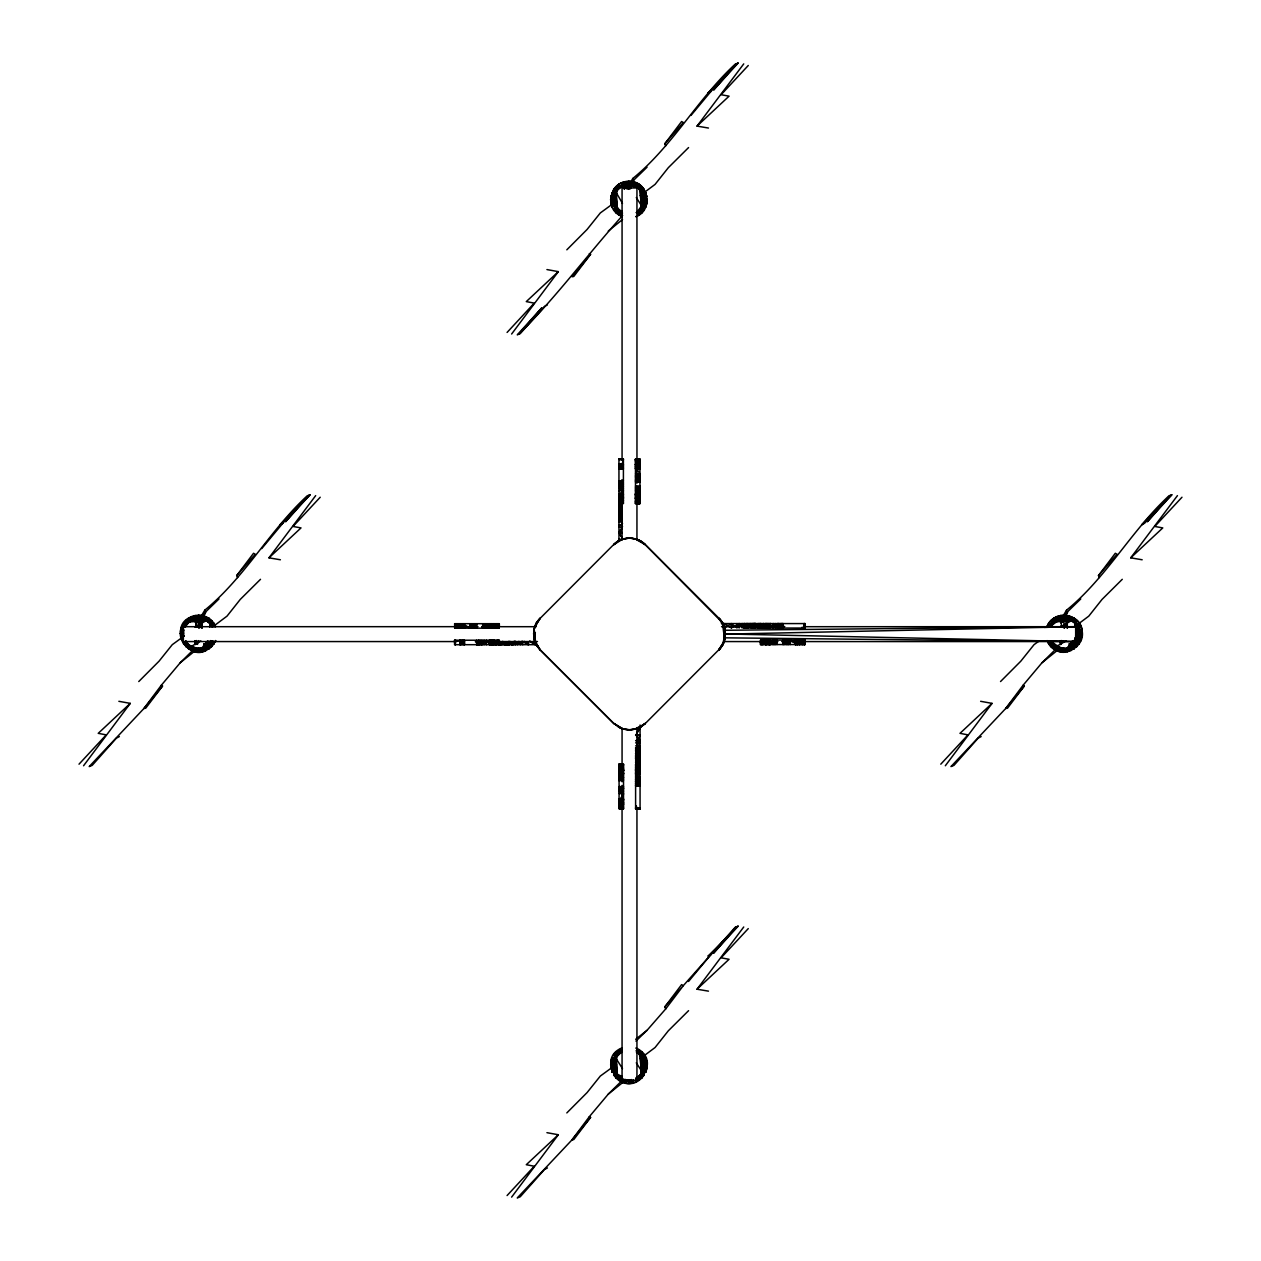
<?xml version="1.0" encoding="UTF-8"?>
<svg xmlns="http://www.w3.org/2000/svg" width="1261" height="1261" viewBox="0 0 1261 1261"><rect width="100%" height="100%" fill="white"/><g stroke="black" fill="none" stroke-linecap="round" stroke-linejoin="round"><path stroke-width="1.5" d="M201.855 628.057L202.312 615.557C157.783 614.406 191.814 678.292 215.663 640.572M804.061 628.041L804.061 623.58L804.754 628.041L804.754 623.58L805.117 626.544L804.282 628.041L804.282 623.58M1067.09 628.057L1067.547 615.557C1059.177 613.839 1050.161 618.599 1046.993 626.559L1050.539 627.127C1056.497 612.988 1079.558 618.363 1078.817 633.558C1079.574 648.264 1057.743 654.002 1051.059 640.998L1048.663 643.74C1058.546 660.401 1086.683 648.8 1081.922 629.996C1079.448 612.673 1052.951 610.151 1047.04 626.528L1051.122 626.102C1086.619 594.262 1086.304 673.011 1051.043 640.982L1048.758 643.772C1069.564 671.278 1100.916 624.274 1067.531 615.589L1063.937 618.694L1063.386 622.036M455.568 626.67L455.032 623.691L455.032 626.67L464.789 627.284M477.462 641.707L477.462 644.686L477.588 641.707L478.392 644.686L479.495 641.707L475.728 641.486M499.34 626.67L499.183 623.691L499.167 628.167L454.669 628.167L454.654 623.691L499.34 623.691L499.34 626.67L498.962 623.691M795.455 644.56L795.045 640.099L795.045 644.56L795.833 640.099L797.409 644.56L798.812 641.581L805.022 640.099L760.509 640.099L760.714 644.56M804.124 641.581L804.644 644.56L804.66 641.581L798.796 641.218M804.754 628.041L804.754 623.58M195.597 622.635L195.108 615.557C203.462 613.902 212.51 618.568 215.663 626.559L211.549 626.087C206.394 616.408 191.057 616.456 185.887 626.102L181.757 626.559C175.153 640.714 191.514 657.139 205.685 650.487L203.951 643.772M515.607 644.686L515.528 641.707M1060.832 622.635L1060.343 615.557L1063.937 618.694L1071.377 620.68L1074.088 618.331L1073.521 622.146L1076.847 620.601L1075.302 623.974L1079.132 623.36L1076.784 626.087L1075.003 643.488L1076.847 646.53L1072.717 645.553L1074.088 648.784L1070.006 647.129L1069.186 643.772M755.134 623.58L755.087 628.041L754.835 623.58L754.504 628.041L753.999 623.58L752.691 628.041L749.838 623.58L747.978 628.041L747.741 623.58L747.174 628.041L746.276 623.58L745.535 628.041L744.715 623.58L744.211 628.041L744.053 623.58L744.888 628.041L747.316 623.58L747.6 628.041L747.962 623.58L748.009 628.041L748.861 623.58L749.286 628.041L750.626 623.58L751.146 628.041L752.092 623.58L752.912 628.041L753.589 623.58L754.157 628.041L754.377 623.58L754.756 628.041L754.898 623.58L755.087 628.041L755.15 623.58L755.15 628.041L755.055 623.58M721.418 623.58L805.117 623.58L805.149 628.041L760.604 628.041L760.493 623.58L760.966 628.041L762.022 623.58L762.022 628.041L763.551 623.58L765.443 628.041L765.443 623.58L767.555 628.041L767.555 623.58L769.856 628.041L773.277 623.58L775.594 628.041L775.594 623.58L777.785 628.041L777.548 623.58L778.321 628.041L778.321 623.58L779.913 626.544L779.913 623.58L781.316 628.041L782.214 623.58L782.908 628.041L783.065 623.58L781.126 628.041L781.126 623.58L779.661 628.041L777.785 623.58M512.313 641.707L511.934 644.686L511.777 641.707L511.635 644.686L510.547 641.707M747.978 628.041L748.057 623.58M460.832 641.707L459.997 640.225L459.902 644.686L459.902 640.225L460.832 644.686L462.22 640.225L463.812 644.686L463.812 640.225L464.568 644.686L464.568 640.225L463.985 644.686L463.985 640.225L463.591 641.707M627.237 188.803L628.971 181.363C648.312 180.386 654.16 210.146 635.938 216.64M635.97 216.608L639.138 214.874L638.507 211.044L641.912 212.683L640.998 208.459L642.511 193.627L644.166 189.544C637.53 178.857 620.333 178.841 613.65 189.481L616.046 192.255L615.557 206.174L613.713 209.83L621.925 216.64L621.484 212.51C589.644 176.871 668.409 177.438 636.364 212.573L639.106 214.969L644.213 209.909L636.285 197.551M622.493 1068.634L613.713 1054.779L617.512 1055.347L615.967 1052.021L618.978 1053.881L618.757 1049.656L621.452 1052.084L618.725 1049.735L619.34 1053.565L615.967 1052.021L616.928 1073.631L613.65 1075.129L615.368 1070.92L615.352 1058.877L613.65 1054.716L621.894 1048.017L621.452 1052.131L616.046 1057.49L615.557 1071.409L613.713 1075.066C632.139 1100.885 664.799 1060.974 635.938 1047.97L644.166 1054.779L642.511 1058.862L640.998 1073.678L641.896 1077.824C622.083 1098.504 595.271 1058.405 621.925 1047.97L621.452 1052.084C611.774 1057.238 611.837 1072.575 621.484 1077.745L621.925 1081.875M476.611 640.225L476.611 644.686L478.55 640.225L480.031 644.686L480.031 640.225L481.907 644.686L481.907 640.225L484.082 644.686L484.082 640.225L486.415 644.686L486.415 640.225L489.835 644.686L489.835 640.225L492.121 644.686L492.121 640.225L494.233 644.686L494.233 640.225L496.14 644.686L497.669 640.225L497.669 644.686L498.71 640.225L499.072 644.686L499.072 640.225L454.543 640.225L454.575 644.686L535.815 644.686L529.557 641.124M195.455 622.666L195.613 619.041L191.656 616.597L192.712 619.986L188.504 618.284L183.523 623.36L181.805 626.528L183.412 628.971M1060.69 622.666L1060.848 619.041L1056.891 616.597L1057.947 619.986L1053.739 618.284L1054.637 621.957L1071.377 620.68L1070.904 616.629L1068.95 619.577L1067.531 615.589L1066.507 618.899L1071.377 620.68L1060.233 627.111M499.214 644.686L499.214 641.707L499.214 644.686L499.356 641.707L499.356 644.686L500.349 641.707L494.659 641.266M505.724 641.707L506.087 644.686L506.575 641.707L505.693 644.686L505.409 641.707L505.298 644.686L505.046 641.707L504.841 644.686L504.778 641.707L504.116 644.686L502.981 641.707M463.859 623.691L464.631 628.167L464.237 623.691L464.237 628.167L462.787 623.691L461.163 628.167L461.163 623.691L460.044 628.167L462.267 623.691L462.267 626.67L463.859 623.691L463.859 628.167M636.222 471.141L636.963 459.43L639.942 459.162L639.942 503.738L635.481 502.682L639.942 502.682L635.481 501.515L639.942 499.986L635.481 498.331L639.942 496.408L635.481 496.408L639.942 494.359L635.481 494.359M619.072 808.679L623.533 808.679L619.072 808.222L623.533 808.222L619.072 807.308L623.533 806.015L619.072 806.015L623.533 804.471L619.072 802.737L622.051 801.665L619.072 801.145L623.533 799.742L619.072 799.553L623.533 802.721L622.051 808.742L619.072 808.38L622.051 808.38L622.288 804.518M800.672 641.581L799.474 644.56L799.632 640.099L797.456 644.56L797.409 641.581L795.833 644.56L796.022 641.581M625.582 1079.4L625.33 1082.9L628.94 1079.794L628.908 1083.262L631.54 1079.558L632.502 1082.9L633.526 1080.236M215.615 640.588L213.897 643.772L211.091 641.817C206.142 649.778 193.69 650.629 187.621 643.52L183.523 643.772L185.84 640.998C189.449 647.445 198.056 650.235 204.771 647.129L208.853 648.784L210.697 640.572M533.829 630.437L534.885 641.565L540.118 649.904L613.729 723.515L622.067 728.779L613.697 723.341L540.086 649.73L534.349 639.894L533.907 630.374L534.869 641.565L540.118 649.904C531.827 641.392 531.401 626.544 540.086 618.174L535.972 623.832L533.829 630.437L535.972 644.072M636.19 774.238L637.089 763.063L635.607 762.574L640.068 762.101L635.607 761.565L640.068 760.982L635.607 760.351L640.068 759.658L635.607 758.917L640.068 756.427L635.607 753.574L640.068 751.966L635.607 751.556L640.068 751.651L635.607 750.484L640.068 750.5L635.607 748.829L640.068 748.829L635.607 747.805L640.068 747.805L635.607 747.789L640.068 748.608L635.607 750.232L640.068 751.556M613.65 1054.716L616.881 1056.229L615.368 1070.92L611.963 1071.976L610.97 1061.336L612.011 1057.963L616.046 1057.49C611.743 1064.662 614.911 1074.813 622.508 1078.328L618.725 1080.11L618.978 1075.901L615.951 1077.919L616.928 1073.631M641.534 726.525L636.947 728.779L645.285 723.515L718.865 649.73C727.408 641.329 727.361 626.701 718.865 618.174C727.581 626.607 727.313 641.313 718.896 649.904C727.455 641.55 727.455 626.481 718.865 618.174L645.254 544.563C636.931 536.067 621.972 535.941 613.697 544.563L540.118 618.363L534.869 626.701L540.118 618.363M511.966 641.707L511.714 644.686L511.682 641.707M636.285 1062.787L644.213 1075.129L640.336 1074.514L641.912 1077.919L638.507 1076.279L639.106 1080.204L636.364 1077.808L639.138 1080.11L638.886 1076.011L641.896 1077.824L644.166 1075.066L640.998 1073.678L640.935 1056.151L641.896 1052.021L638.854 1053.865L639.138 1049.735L636.332 1052.021C646.058 1057.159 646.168 1072.717 636.348 1077.824L635.97 1081.828L636.364 1077.808C645.695 1072.843 646.278 1058.074 637.199 1052.541L639.106 1049.656L636.111 1050.681M494.044 644.686L494.028 640.225L493.587 644.686L493.256 640.225L492.247 644.686L491.664 640.225L490.797 644.686L490.277 640.225L489.552 644.686L489.347 640.225L491.664 644.686L491.664 641.707L489.441 644.686L489.441 640.225L489.552 644.686M765.663 628.041L766.089 623.58L766.436 628.041L767.445 623.58L768.028 628.041L768.895 623.58L769.415 628.041L770.124 623.58L768.028 626.544L766.247 623.58L765.663 628.041L765.648 623.58M644.213 209.909L640.336 209.279L641.912 212.683L638.886 210.776L639.138 214.874L636.348 212.589C650.219 205.59 642.621 182.451 627.332 184.91C612.956 185.761 609.221 207.498 622.508 213.093L618.725 214.874C603.735 205.858 611.538 180.512 628.971 181.363L630.547 188.756M747.789 626.922L750.831 623.58L751.54 628.041L752.139 623.58L752.139 628.041L752.88 623.58L752.88 628.041L753.526 623.58L754.078 628.041L754.504 623.58L754.504 628.041L755.56 623.58L757.262 628.041L758.381 623.58L758.539 628.041M1075.633 635.402L1078.817 633.558L1081.922 637.12L1078.092 638.113L1078.076 628.94L1081.922 629.996L1078.533 630.894L1082.269 633.526L1078.817 633.558L1072.228 645.963L1074.151 648.832L1074.498 644.072L1079.211 643.74L1076.847 640.951L1078.076 628.94L1080.898 626.559L1076.784 626.087L1080.85 626.528L1077.903 628.467L1081.906 629.948L1078.722 631.95L1078.092 638.113L1080.85 640.588L1076.847 640.951L1076.784 626.087L1079.132 623.36L1074.987 623.596L1074.987 627.206M195.991 644.324L196.385 640.525M462.787 623.691L462.787 628.167L460.659 623.691L460.659 628.167L458.941 623.691L458.941 628.167L457.396 623.691L457.396 628.167L456.104 623.691L456.104 628.167L455.189 623.691L454.732 628.167L460.88 626.67L460.044 623.691L460.044 628.167L460.044 623.691M629.917 188.598L630.453 184.894L632.533 181.726L633.495 185.54L635.97 182.782L636.332 186.801L639.138 184.5L638.854 188.63L641.896 186.786L640.935 190.915L640.998 208.459L644.166 209.83L642.543 205.779L643.457 196.543L645.868 192.728L642.7 193.973L641.786 207.103L641.329 191.404L645.9 192.649L646.893 203.273L645.868 206.662L641.786 207.103L639.453 189.134L641.912 186.691L637.199 187.306L639.106 184.421L634.614 185.966L635.938 182.75L631.856 185.131L632.502 181.71L628.94 184.815L630.768 187.999M644.166 1075.066L642.543 1071.015L643.457 1061.778L645.868 1057.963L642.7 1059.193L641.786 1072.339L641.329 1056.639L645.9 1057.869L646.893 1068.508L645.9 1071.976L641.786 1072.339L639.453 1054.369L641.912 1051.926L637.199 1052.541M782.876 640.099L782.876 644.56L783.648 640.099L783.648 644.56L784.799 640.099L786.312 644.56L786.312 640.099L788.062 644.56L790.206 640.099L797.047 644.56L797.047 640.099L799.017 644.56L799.017 640.099L800.735 644.56L800.735 640.099L802.28 644.56L803.572 640.099L804.486 644.56L804.959 640.099L805.022 644.56L760.336 644.56L760.336 641.581M1061.226 644.324L1061.62 640.525M200.972 626.591L201.855 619.025L205.764 616.597L204.755 619.971L208.916 618.284L215.615 626.528L211.517 626.071C206.237 615.904 189.844 616.645 185.304 627.127L181.805 626.528M1066.207 626.591L1067.09 619.025L1070.999 616.597L1069.974 619.971L1074.151 618.284L1072.638 621.5L1076.941 620.585L1074.987 623.596M505.314 641.707L505.614 644.686L505.976 641.707M626.875 188.614L627.332 184.91L625.377 181.71L623.832 185.73L621.894 182.782L621.452 186.896L618.725 184.5L618.978 188.646L615.951 186.691L616.928 208.396L615.951 212.683L619.703 211.344L618.725 214.874L621.894 216.608M533.576 634.125L534.097 630.279M536.571 645.285L534.349 639.894L535.326 632.376M536.083 626.733L536.571 622.981L535.09 626.559M480.551 641.707L481.544 644.686L481.938 641.707L481.371 644.686L479.495 641.707L479.779 644.686M494.028 640.225L493.429 644.686L491.664 641.707M777.548 628.041L778.132 623.58L779.629 628.041L780.748 623.58L782.025 628.041M626.812 188.614L627.332 184.91L627.852 188.614M506.544 641.707L506.087 644.686L506.15 641.707M508.624 641.707L508.151 644.686L508.151 641.707L507.6 644.686L507.048 641.707M718.896 649.904L722.994 644.261L725.154 630.642L721.907 622.099L645.285 544.736C636.978 535.988 622.177 536.146 613.697 544.563M198.166 622.036L198.702 618.694L202.312 615.557L208.853 618.331L208.286 622.146L211.612 620.601L210.067 623.974L213.897 623.36L211.549 626.087M513.905 641.707L513.416 644.686L508.719 641.345M507.3 641.707L506.796 644.686L506.796 641.707M724.791 637.845L724.634 628.183L722.411 622.792L724.634 639.721L724.634 628.183M477.304 641.707L476.784 644.686L476.784 641.707M489.757 623.691L489.757 628.167L489.757 623.691L491.711 626.67L493.65 623.691L493.65 628.167L499.183 626.67L498.568 623.691L498.568 628.167L499.183 626.67M767.035 641.581L765.758 644.56L765.6 640.099L766.389 644.56L767.965 640.099L767.965 644.56L769.557 640.099L769.557 644.56L770.329 640.099L769.935 644.56L767.965 641.581L766.026 644.56L766.026 640.099L760.509 641.581L761.108 644.56L762.117 640.099L762.117 644.56L763.52 640.099L765.238 644.56L765.238 640.099L768.264 644.56L768.264 640.099L770.313 644.56L770.313 640.099L772.236 644.56L772.236 640.099L773.986 644.56L775.468 640.099L775.468 644.56L776.997 640.099L776.997 644.56M475.318 641.707L500.349 641.707L500.412 644.686L501.011 641.707L501.137 644.686M758.381 628.041L759.264 623.58L759.327 628.041L759.264 623.58M768.832 627.284L759.327 626.544L759.926 623.58L759.926 626.544L760.462 623.58L760.604 626.544L766.247 628.041L766.247 623.58L766.247 628.041M1075.003 638.066L1075.003 643.488L1079.132 643.772L1077.682 639.232L1078.817 633.558L1075.239 637.94M622.288 463.654L623.407 458.941L618.946 458.972L618.946 540.212L621.925 540.212M640.068 725.028L640.068 808.837L635.607 808.868L636.348 805.732M640.068 764.056L637.089 764.198L635.607 770.376L640.068 773.34L635.607 774.112L640.068 774.049M479.684 641.707L478.944 644.686L478.077 641.707M476.816 623.691L476.816 628.167L476.027 623.691L474.877 628.167L474.877 623.691L473.379 628.167L471.614 623.691L471.614 628.167L469.849 623.691L469.849 628.167L462.645 623.691L462.74 628.167M633.195 1080.33L632.533 1082.9L630.468 1079.715L628.971 1083.262L627.347 1079.7L625.377 1082.9L624.668 1080.33M493.035 641.707L493.429 640.225L493.429 644.686L493.035 641.707L499.072 640.225L499.072 644.686M196.7 626.701L199.222 625.582L196.795 626.307M722.994 644.261L725.059 637.83L1075.665 641.565L1075.665 626.701L804.171 626.701M209.468 641.313L205.764 650.534L204.44 647.319L208.506 641.203M1072.228 645.963L1070.999 650.534L1069.659 647.319L1078.817 633.558L1076.327 641.817L1079.211 643.74M201.76 625.708L199.112 625.976M1060.879 625.976L1063.527 625.708M510.673 641.707L509.838 644.686L507.947 641.707L507.552 644.686L507.552 641.707M748.608 628.041L749.838 623.58M489.441 644.686L490.277 641.707M770.235 628.041L770.124 623.58L770.235 628.041L769.399 626.544L770.235 623.58L770.329 628.041M1065.829 626.685L1063.417 626.118M199.238 628.041L201.855 619.025L202.186 628.073M1064.473 628.041L1067.09 619.025L1067.421 628.073M509.964 641.707L509.066 644.686L508.719 641.707M209.752 627.206L209.752 623.596L211.706 620.585L207.403 621.5L208.916 618.284L206.142 620.68L201.271 618.899L202.296 615.589L203.715 619.577L205.685 616.629L206.142 620.68L194.998 627.111M457.459 626.67L458.405 623.691L459.619 626.67M802.217 641.581L801.271 644.56L801.271 641.581M498.568 628.167L497.559 623.691L497.559 628.167L496.156 623.691L496.156 628.167L494.438 623.691L494.438 628.167L491.427 623.691L491.427 628.167L489.363 623.691L489.363 628.167L487.455 623.691L487.455 628.167L485.69 623.691L484.224 628.167L484.224 623.691L482.679 628.167L482.679 623.691M761.786 641.581L762.574 644.56L763.583 641.581M493.65 623.691L494.076 628.167L493.287 623.691L491.711 628.167L491.711 623.691L490.135 628.167L489.347 623.691L489.757 628.167M796.857 641.581L795.628 644.56L795.455 640.099L796.889 644.56L798.528 640.099L799.632 644.56L799.647 640.099M494.485 626.67L495.589 623.691L496.598 626.67M765.206 641.581L764.103 644.56L764.103 641.581M622.303 211.375L617.338 208.995L613.713 209.83L615.368 205.685L616.881 191.01L613.65 189.481L610.592 199.695L612.011 206.662L615.557 206.174L614.958 194.698L612.011 192.728L616.046 192.255L622.493 203.415M462.834 626.67L464.048 623.691M1078.817 633.558L1074.498 644.072L1076.941 646.546M119.369 736.582L116.39 738.158L92.179 765.38L89.2 766.578L143.959 708.461L161.25 685.338L180.213 662.766L194.478 651.275L195.959 647.823M197.425 644.371L198.891 640.919M547.432 1167.954L544.453 1169.53L520.241 1196.752L517.262 1197.95L572.021 1139.834L589.313 1116.71L608.275 1094.138L622.54 1082.647L624.022 1079.195M981.137 736.582L978.158 738.158L953.947 765.38L950.967 766.578L1005.726 708.461L1023.018 685.338L1041.98 662.766L1056.245 651.275L1058.452 646.089M492.657 626.67L493.934 623.691L493.934 626.67M722.726 644.529L724.05 641.565L718.865 649.73L724.05 641.565L722.411 645.112M537.028 621.988C532.615 629.255 532.662 638.823 537.123 646.058M721.907 646.168L724.145 641.565M204.44 647.319L202.312 651.574L198.702 648.438L195.124 651.527L193.627 647.524L191.656 650.534L191.294 646.404L200.846 640.903M1069.659 647.319L1067.547 651.574L1063.937 648.438L1060.359 651.527L1058.862 647.524L1056.891 650.534L1056.529 646.404L1066.081 640.903M513.984 641.707L512.36 644.686L512.171 641.707M201.051 627.568L197.945 625.755L205.023 613.067L204.755 610.198C244.539 577.853 269.365 530.818 307.053 495.967L310.048 494.785L285.553 521.77L308.456 495.4L282.842 523.22L261.705 548.614M628.656 189.26L633.085 181.332L632.817 178.463C672.602 146.118 697.428 99.067 735.116 64.232L738.111 63.05L713.616 90.035L736.519 63.665L710.905 91.47L691.012 115.382M1061.478 622.587L1066.79 613.067L1066.522 610.198C1106.307 577.853 1131.133 530.818 1168.821 495.967L1171.816 494.785L1147.321 521.77L1170.224 495.4L1144.61 523.22L1141.631 524.844L1171.816 494.785M194.604 647.129L192.744 650.392L180.213 662.766M196.464 643.882L198.324 640.635M622.666 215.395C587.658 254.407 556.322 297.092 518.838 334.212L541.757 307.873L517.262 334.843L520.241 333.645L544.453 306.423L547.432 304.847M636.49 733.855L640.068 727.597L637.089 727.597M622.666 1078.502L620.806 1081.765L608.275 1094.138M1057.301 645.506L1054.511 650.392L1041.98 662.766M197.945 625.755L206.489 611.096L219.004 598.912M628.845 189.118L634.551 179.346L647.066 167.177M1061.604 622.493L1068.256 611.096L1080.772 598.912M197.236 622.918L204.755 610.198M627.174 187.999L632.817 178.463M1059.934 621.326L1066.522 610.198M622.524 538.652L618.946 532.394L622.524 526.452M636.49 741.358L640.068 735.415L635.607 735.415M612.011 206.662L614.454 203.053L614.958 194.698L610.97 196.117L614.06 199.695L610.97 203.273L614.406 202.785L614.406 196.543L611.963 192.649L615.352 193.658L615.368 205.685L611.963 206.741L614.406 202.785L615.352 193.658L613.65 189.481L617.512 190.112L615.967 186.786L619.34 188.33L618.725 184.5L621.452 186.849L621.925 182.75L624.305 185.556L624.542 189.087M611.963 1071.976L614.406 1068.02L615.352 1058.877L611.963 1057.869L614.406 1061.778L614.406 1068.02L610.923 1068.524L614.06 1064.93L610.923 1061.321L614.958 1059.934L615.557 1071.409L612.011 1071.897L614.454 1068.288L614.958 1059.934L612.011 1057.963M536.193 623.675L537.943 620.869M636.49 748.451L640.068 742.855L635.607 742.855M623.533 799.742L619.072 798.78L623.533 798.78L619.072 799.175L623.533 799.569L619.072 800.625L623.533 801.145L619.072 802.248L623.533 803.509L619.072 803.509L623.533 802.721L619.072 800.672L623.533 793.926L619.072 791.782L623.533 791.782L619.072 790.032L623.533 788.519L619.072 787.384L623.533 786.596L619.072 786.596M622.524 523.551L618.946 517.956L622.288 513.117M636.71 754.693L640.068 749.854L635.607 749.854M636.71 733.271L640.068 728.527L635.607 728.527M83.557 765.758L130.277 703.37L118.865 701.305M511.619 334.023L558.339 271.635L546.927 269.57M511.619 1197.13L558.339 1134.742L546.927 1132.677M945.324 765.758L992.044 703.37L980.632 701.305M315.676 495.62L268.971 557.835L280.399 559.774M743.738 63.885L697.034 126.1L708.461 128.039M743.738 926.993L697.034 989.207L708.461 991.146M1177.443 495.62L1130.739 557.835L1142.167 559.774M636.71 760.777L640.068 756.301L635.607 756.427M236.705 575.568L253.54 553.28L255.289 554.241L236.705 575.568L237.635 577.554M664.768 143.817L681.602 121.529L683.352 122.506L664.768 143.817L665.698 145.819M635.938 1041.113L647.066 1030.284L665.698 1008.926L664.768 1006.94L681.602 984.636L683.352 985.613L735.116 927.339L738.111 926.157L713.616 953.143L736.519 926.772L710.905 954.593L688.522 981.468M1098.473 575.568L1115.307 553.28L1117.057 554.241L1098.473 575.568L1099.403 577.554M162.527 686.047L145.693 708.225L143.959 708.461L162.527 686.047L161.25 685.338M590.574 254.296L573.755 276.49L572.021 276.726L590.574 254.296L589.313 253.603M665.698 1008.926L683.352 985.613L664.768 1006.94M590.574 1117.419L573.755 1139.597L572.021 1139.834L590.574 1117.419L589.313 1116.71M1024.279 686.047L1007.46 708.225L1005.726 708.461L1024.279 686.047L1023.018 685.338M198.466 621.657L205.023 613.067M627.631 188.488L633.085 181.332M1060.233 621.657L1066.79 613.067M622.288 537.706L618.946 532.962L622.288 528.611M191.294 646.404L188.504 648.832L189.954 645.632L185.808 646.53L187.621 643.52L185.808 640.982L183.523 643.772L187.353 643.142L185.714 646.546L189.118 644.954L188.504 648.832L192.618 647.177L191.735 650.487L195.597 648.122L195.124 651.527L196.101 648.201L198.702 651.905L207.608 640.872M1056.529 646.404L1053.739 648.832L1055.189 645.632L1051.043 646.53L1052.856 643.52L1048.758 643.772L1047.04 640.588L1048.663 643.74L1052.588 643.142L1050.949 646.546L1054.354 644.954L1053.739 648.832L1057.853 647.177L1056.97 650.487L1060.832 648.122L1060.359 651.527L1061.336 648.201L1063.937 651.905L1072.843 640.872M206.993 645.963L208.916 648.832L211.612 646.53L213.897 643.772L212.951 640.73M622.288 523.252L618.946 527.177L621.925 527.177M636.71 744.557L640.068 740.648L636.71 736.298M643.804 199.695L646.893 196.117L642.7 193.973L642.905 204.771L645.9 206.741L643.504 202.816L643.457 196.543L646.893 196.117L643.536 196.763L642.905 204.771L646.94 203.289L643.804 199.695L647.271 199.695L643.536 196.763L643.583 202.296L646.94 203.289L643.504 202.816M645.868 1057.963L642.511 1058.862L642.543 1071.015L645.868 1071.897L643.504 1068.051L643.457 1061.778L646.893 1061.336L643.536 1061.998L642.905 1070.006L646.94 1068.524L643.804 1064.93L646.893 1061.336L642.7 1059.193L642.905 1070.006L645.9 1071.976M211.517 626.071L213.897 623.36L209.752 623.596M320.215 497.228L293.025 526.452L301.001 527.918L268.971 557.835M79.017 764.182L106.208 734.879L98.232 733.335L130.277 703.37M748.277 65.477L721.087 94.717L729.063 96.167L697.034 126.1M507.08 332.447L534.27 303.129L526.294 301.6L558.339 271.635M748.277 928.6L721.087 957.824L729.063 959.29L697.034 989.207M507.08 1195.554L534.27 1166.236L526.294 1164.707L558.339 1134.742M1181.983 497.228L1154.792 526.452L1162.768 527.918L1130.739 557.835M940.785 764.182L967.975 734.879L959.999 733.335L992.044 703.37M636.71 771.18L640.068 767.634L636.71 763.614M622.288 518.46L618.946 521.944L621.925 521.944M636.71 749.349L640.068 745.866L635.607 745.866M566.82 249.82L587.09 229.455L600.315 212.951L616.519 201.129M138.757 681.555L159.028 661.205L172.253 644.686L184.043 636.096M1000.525 681.555L1020.795 661.205L1034.02 644.686L1038.433 641.471M566.82 1112.927L587.09 1092.578L600.315 1076.059L616.519 1064.252M738.111 63.05L707.925 93.093L710.905 91.47M310.048 494.785L279.863 524.844L282.842 523.22M738.111 926.157L707.925 956.201L710.905 954.593M688.569 147.569L668.314 167.697L655.074 184.39L640.178 195.55M260.507 579.303L240.252 599.432L227.012 616.14L212.116 627.3M688.569 1010.676L668.314 1030.804L655.074 1047.513L640.178 1058.673M1122.274 579.303L1102.019 599.432L1088.779 616.14L1073.883 627.3M618.946 517.309L622.288 514.267M621.484 212.51L618.757 214.969L618.978 210.682L615.951 212.683L617.338 208.995L616.046 192.255M621.484 1077.745L618.757 1080.204L619.703 1076.579L615.967 1077.824L617.338 1074.23L616.046 1057.49M738.221 626.922L742.146 623.58L745.614 626.922M492.231 641.345L495.778 644.686L499.797 641.345M608.275 231.031L622.54 219.524M619.34 727.439C627.789 731.49 638.57 730.056 645.254 723.341C638.034 730.592 626.008 731.947 617.449 726.352M617.606 541.647L613.729 544.736L622.067 539.487L622.067 480.409M635.67 1039.316L647.066 1030.284M622.367 491.333L621.925 485.58L618.946 483.909L621.925 483.909L618.946 482.411L621.925 482.049L618.946 481.97L623.407 480.725L618.946 482.963L623.407 482.963L618.946 484.429L623.407 486.305L618.946 486.305L623.407 488.48L618.946 488.48L623.407 490.813L618.946 494.233L623.407 496.519L618.946 496.519L623.407 498.647L618.946 498.647L623.407 500.538L618.946 502.067L623.407 502.067L618.946 503.107L623.407 503.107L618.946 503.58L621.925 503.628L618.946 503.754L621.925 503.754L618.946 504.164L621.925 504.747L621.925 479.858M640.068 784.846L635.607 785.871L640.068 785.729L635.607 785.398L640.068 784.5L637.089 783.916L640.068 781.694L635.607 781.253L640.068 781.253M645.285 723.515L636.316 728.7M643.583 202.296L647.271 199.695M643.583 1067.531L647.271 1064.93L643.536 1061.998L643.583 1067.531L646.94 1068.524L643.504 1068.051M614.265 197.142L610.592 199.695L614.06 199.695L610.923 203.289L614.454 203.053L614.265 197.142L610.97 196.117L614.406 196.543M614.265 1062.361L610.592 1064.93L614.06 1064.93L610.923 1068.524L614.454 1068.288L614.265 1062.361L610.97 1061.336L614.406 1061.778M641.329 191.404L644.213 189.481L639.453 189.134M641.329 1056.639L644.213 1054.716L639.453 1054.369M635.481 494.722L639.942 493.76L635.481 494.186L639.942 494.533L635.481 495.541L639.942 496.125L635.481 497.197L639.942 497.701L635.481 498.489L639.942 498.489L635.481 497.701L639.942 497.228L636.963 496.125L639.942 494.154L635.481 494.722L639.942 494.154M621.894 1081.828L624.353 1080.22M733.177 627.143L739.119 623.58L744.731 627.143M725.438 627.143L731.695 623.58L731.695 628.041M637.089 773.135L640.068 773.34L635.607 773.34L640.068 771.464L635.607 769.163L640.068 767.271L635.607 765.742L640.068 765.742L635.607 764.702L640.068 764.702L635.607 764.339L635.607 808.868M640.068 785.95L635.607 785.871L640.068 784.972L635.607 783.349L640.068 781.505L635.607 779.33L640.068 776.997L635.607 773.576L640.068 771.291L635.607 771.291M622.067 781.804L622.067 728.606L629.507 729.867L636.947 728.59L641.518 726.336M617.449 541.552L622.067 539.298L629.507 538.037L636.947 539.314M639.942 464.71L635.481 465.104L636.963 466.144L639.942 464.71L635.481 464.3L639.942 464.3L635.481 464.742L639.942 465.088L635.481 466.948L639.942 473.884L635.481 476.027L639.942 477.777L635.481 477.777L639.942 479.29L635.481 480.425L639.942 480.425L635.481 481.213L639.942 481.213M613.65 209.909L616.928 208.396M622.051 801.854L619.072 803.194L622.051 803.194M623.533 780.307L619.072 780.732L623.533 779.188L619.072 779.188L623.533 777.722L619.072 775.956L623.533 774.049L619.072 770.928L623.533 768.958L619.072 767.255L623.533 765.837L619.072 765.837L623.533 764.844L619.072 764.844L622.051 764.229L623.533 764.229L623.533 808.742L619.072 808.742L619.072 764.071L622.051 764.071M635.607 755.355L640.068 753.432L635.607 753.432L640.068 751.903L635.607 751.903L640.068 751.651M622.051 772.772L619.072 771.401L622.051 770.124M639.942 468.446L635.481 468.446L639.942 466.633L635.481 464.615L639.942 462.819L635.481 462.819L639.942 461.4L635.481 460.233L639.942 460.233L635.481 459.43L639.942 459.162L635.481 459.067L635.481 503.58L636.963 503.58L639.942 502.966L635.481 502.966L639.942 501.973L635.481 501.973L639.942 500.57L635.481 498.852L639.942 498.852L635.481 495.825L639.942 495.825L635.481 493.76L639.942 491.853L635.481 490.088L639.942 488.622L635.481 488.622L639.942 487.077L635.481 487.503M621.925 512.202L618.946 513.463L621.925 513.463M640.935 190.915L644.166 189.544M640.935 1056.151L644.166 1054.779M622.051 805.937L619.072 805.007L622.051 803.793M618.946 515.844L621.925 515.844L618.946 515.229L621.925 514.047M639.942 463.339L635.481 465.073L639.942 465.073L635.481 466.097L639.942 466.68L635.481 467.752L639.942 468.241L635.481 469.029L639.942 469.029L635.481 468.257L639.942 467.784L636.963 466.144L635.481 459.067L639.942 459.603L635.481 460.501L639.942 461.794L635.481 461.794L639.942 463.339L635.481 463.339M621.925 519.327L618.946 520.021L621.925 518.87M640.068 758.618L635.607 758.87L640.068 758.87L635.607 758.87L640.068 758.129L635.607 756.994L640.068 755.355L635.607 755.26L640.068 754.551L636.71 751.524M621.925 466.901L623.407 468.004L618.946 468.982L623.407 468.982L618.946 468.209L623.407 466.617L618.946 466.617L623.407 465.23L618.946 465.23L623.407 464.3L618.946 464.3L623.407 465.025L621.925 465.23M622.051 768.926L619.072 767.823L622.051 766.814M635.607 781.253L640.068 781.867L635.607 783.349L640.068 783.349L635.607 784.846L640.068 784.972M623.407 458.941L623.407 503.47L618.946 503.58L621.925 503.47L623.407 497.449L618.946 498.426L623.407 498.426L618.946 497.654L623.407 497.654L618.946 495.778L623.407 494.296L618.946 493.681L623.407 494.233M637.089 783.916L640.068 783.049L635.607 781.694L640.068 781.867M645.868 192.728L642.511 193.627L642.543 205.779L645.868 206.662M183.302 629.302L180.733 629.996L183.838 633.558L180.37 633.526L184.074 636.159L180.733 637.12L183.397 638.145M621.925 494.675L618.946 495.478L622.288 498.993M618.946 518.287L621.925 518.287L618.946 517.325L621.925 516.553M622.051 808.112L619.072 807.576L622.051 806.804M621.925 508.467L618.946 506.827L621.925 506.087M613.713 1075.066L617.338 1074.23L622.303 1076.61M635.607 762.574L640.068 763L637.089 763.646L640.068 764.198L635.607 764.339L640.068 764.229L637.089 764.182M635.607 769.446L640.068 769.383L635.607 770.376L640.068 769.982L637.089 771.464L640.068 771.464M635.607 774.112L640.068 773.135L635.607 772.615L640.068 771.748L635.607 770.629L640.068 770.156L635.607 769.525L640.068 769.383M621.925 505.078L618.946 505.708L621.925 505.708M621.925 496.345L618.946 496.929L623.407 497.449L618.946 495.478L621.925 495.447M637.089 782.23L640.068 781.694M639.942 485.816L635.481 486.179M623.533 770.298L619.072 769.478L623.533 770.298L619.072 769.478L623.533 769.462L619.072 770.613L623.533 773.261L619.072 774.049L623.533 774.049L619.072 773.624L622.051 773.466M636.963 496.125L639.942 495.605L635.481 497.701M635.607 755.26L640.068 755.859L635.607 756.616L640.068 756.616L635.607 757.262L640.068 757.798L635.607 758.239L640.068 758.113L635.607 758.618L640.068 758.239M621.925 486.005L618.946 486.478L621.925 486.525M621.925 512.786L618.946 513.259L621.925 513.259L618.946 511.399L621.925 510.768L618.946 511.572L621.925 511.95M621.925 517.782L618.946 516.774L621.925 516.332M639.942 502.966L635.481 503.58L636.963 497.512L639.942 497.228M621.925 512.155L618.946 512.549L621.925 512.549M619.072 764.844L623.533 764.229L622.051 770.298L619.072 770.581L623.533 770.613L619.072 772.268L623.533 773.624L619.072 773.624M621.925 483.53L618.946 483.893L621.925 484.665M621.925 485.217L618.946 485.564L621.925 486.21M635.481 468.257L639.942 467.784M621.925 511.099L618.946 511.399L621.925 511.194M618.946 508.151L621.925 508.908L618.946 509.129L621.925 509.365L618.946 509.68L621.925 510.532L618.946 510.201M189.402 621.957L206.142 620.68L198.702 618.694L195.124 615.589L191.735 616.629L188.567 618.331L189.402 621.957L185.808 620.601L187.054 624.337L183.523 623.36L185.304 627.127M621.925 483.026L618.946 482.396L621.925 482.175L618.946 482.191L621.925 482.191M208.853 648.784L207.482 645.553L211.612 640.951L213.897 643.772L209.263 644.072L211.706 646.546L207.482 645.553L204.771 647.129L204.172 643.725M618.946 516.175L621.925 515.954M621.925 485.58L618.946 485.769L621.925 485.769M636.963 503.738L639.942 503.58L636.963 503.58M618.946 520.005L621.925 519.847M639.942 481.875L635.481 482.001L639.942 482.269M1044.187 627.363L1052.052 627.19M1061.888 626.985L1075.665 626.701L725.091 630.279M635.607 758.886L640.068 758.775M618.946 464.395L623.407 464.3M721.907 622.099L724.145 626.701L725.422 634.125L1075.665 626.701M640.068 763L637.089 763.063L637.089 786.092M621.925 458.941L618.946 458.972L623.407 459.808L618.946 459.335L623.407 459.808M637.089 808.868L640.068 808.837L635.607 808.002L640.068 808.474L635.607 807.781L640.068 807.781M618.946 508.971L621.925 509.018M635.481 459.43L636.963 459.43M639.942 503.36L635.481 503.375L636.963 503.375L636.143 493.618M635.481 459.603L639.942 459.603M635.481 460.501L639.942 460.501M635.481 461.4L639.942 461.4M635.481 464.615L639.942 464.615M636.963 466.144L639.942 466.144M635.481 466.633L639.942 466.633M635.481 466.948L639.942 466.948M618.946 468.209L623.407 468.209M635.481 473.884L639.942 473.884M635.481 476.027L639.942 476.027M635.481 479.29L639.942 479.29M621.925 481.182L618.946 481.182L621.925 481.702M618.946 481.97L621.925 482.443M618.946 484.429L623.407 484.429M635.481 490.088L639.942 490.088M618.946 490.813L623.407 490.813M635.481 491.853L639.942 491.853M635.481 493.76L639.942 493.76M618.946 494.296L623.407 494.296M618.946 495.778L623.407 495.778M635.481 498.331L639.942 498.331M635.481 499.986L639.942 499.986M621.925 500.176L618.946 500.176L622.288 504.195M618.946 500.538L623.407 500.538M635.481 500.57L639.942 500.57M635.481 501.515L639.942 501.515M618.946 503.628L623.407 503.47M618.946 504.164L621.925 504.164M621.925 505.535L618.946 505.535L622.288 510.011M618.946 506.827L621.925 506.827M618.946 509.081L621.925 509.397M621.925 514.236L618.946 514.236L621.925 515.308L618.946 515.229M618.946 516.127L621.925 516.175M618.946 516.774L621.925 516.774M618.946 517.325L621.925 517.309M618.946 517.956L621.925 517.956M618.946 518.98L621.925 518.98M618.946 524.954L621.925 524.954M618.946 532.394L621.925 532.394M618.946 532.962L621.925 532.962M618.946 539.282L621.925 539.282M759.327 626.544L784.657 626.544M477.982 626.67L183.349 626.701L183.349 641.565L456.813 641.565M481.765 626.701L535.499 626.701M721.544 626.701L784.5 626.701M475.949 641.565L537.47 641.565M723.499 641.565L777.911 641.581M781.71 641.581L1075.665 641.565L725.39 633.952M454.922 644.686L454.922 641.707M635.607 734.848L640.068 734.848M635.607 740.648L640.068 740.648M635.607 748.608L640.068 748.608M635.607 750.232L640.068 750.232M635.607 753.574L640.068 753.574M635.607 754.551L640.068 754.551M635.607 755.859L640.068 755.859M635.607 756.994L640.068 756.994M635.607 757.262L640.068 757.262M635.607 757.798L640.068 757.798M635.607 762.274L640.068 762.274M622.051 765.128L619.072 765.128L622.051 765.916M619.072 766.31L622.051 766.31M619.072 767.255L623.533 767.255M635.607 767.271L640.068 767.271M635.607 767.634L640.068 767.634M619.072 767.823L622.051 767.823M619.072 768.958L623.533 768.958M635.607 769.163L640.068 769.163M619.072 770.928L623.533 770.928M619.072 771.401L622.051 771.401M623.533 772.268L619.072 772.205L623.533 773.261M635.607 772.362L640.068 772.362M635.607 773.576L640.068 773.576M619.072 775.956L623.533 775.956M635.607 776.997L640.068 776.997M619.072 777.722L623.533 777.722M635.607 779.33L640.068 779.33M635.607 781.505L640.068 781.505M635.607 785.619L640.068 785.619M619.072 787.384L623.533 787.384M619.072 788.519L623.533 788.519M619.072 790.032L623.533 790.032M619.072 799.364L622.051 799.364M619.072 800.672L623.533 800.672M619.072 801.192L622.051 801.192M619.072 804.471L623.533 804.471M619.072 805.007L622.051 805.007M619.072 806.409L622.051 806.409M619.072 807.308L623.533 807.308M619.072 807.576L622.051 807.576M635.607 808.002L640.068 808.002M643.804 1064.93L647.271 1064.93M635.607 808.474L640.068 808.474M619.072 808.38L622.051 808.38M1059.934 641.234L1063.858 641.313M1071.724 641.486L1075.665 641.565M636.963 459.067L639.942 459.162M1057.459 620.176L1071.377 620.68L1060.58 619.072L1056.97 616.629L1057.459 620.176L1053.802 618.331L1055.236 621.547L1050.949 620.585L1052.289 624.337L1048.758 623.36L1050.539 627.127M192.224 620.176L206.142 620.68L195.345 619.072L191.735 616.629L192.224 620.176L188.567 618.331L190.017 621.547L185.714 620.585L187.731 623.596L183.428 623.391L185.887 626.102M622.051 764.796L619.072 764.166L622.051 764.355M213.897 643.772L209.783 643.488L211.612 646.53M184.232 630.201L180.749 629.948L183.933 631.966L180.37 633.589L183.917 635.087L180.749 637.168L183.302 637.83M482.206 626.827L489.662 627.411M618.946 482.411L621.925 482.648M619.072 793.547L623.533 793.926M619.072 764.166L622.051 764.434M618.946 467.484L623.407 468.004M637.089 808.474L640.068 808.837M619.072 799.553L622.051 800.026M801.996 627.284L805.149 628.041M459.256 641.345L454.543 640.225L455.41 644.686L455.41 640.225M636.316 539.566L645.285 544.736M622.698 728.7L613.697 723.341M1054.637 621.957L1051.043 620.601L1052.967 623.596L1048.663 623.391L1051.122 626.102M1077.682 639.232L1080.898 640.572L1078.502 636.49L1081.922 637.12L1078.738 635.071L1082.269 633.589L1078.722 631.95M636.947 486.32L636.947 539.487L639.642 540.638M636.947 539.487L641.534 541.741M522.038 641.124L527.996 644.686L527.996 641.707M205.685 650.487L201.855 648.091L202.296 651.527L201.634 648.17M514.961 641.124L520.557 644.686L520.557 641.707M750.973 626.922L746.134 623.58L746.134 628.041M729.536 626.922L724.807 623.58L724.807 628.041M530.14 641.345L534.869 644.686L534.869 641.707M639.595 540.465L645.254 544.563M757.057 626.922L752.581 623.58L752.581 628.041M502.635 641.345L507.111 644.686L507.111 641.707M735.462 626.922L731.128 623.58L731.128 628.041M524.213 641.345L528.564 644.686L528.564 641.707M758.539 623.58L762.574 626.922M518.838 641.345L522.763 644.686L522.763 641.707M1063.937 618.694L1060.343 615.557L1060.58 619.072M198.702 618.694L195.108 615.557L195.345 619.072M767.445 626.922L763.914 623.58L763.914 628.041M514.062 641.345L517.53 644.686L517.53 641.707M195.676 624.825L197.898 627.174M509.87 641.345L512.912 644.686L513.558 641.707M722.994 624.006L718.896 618.363L724.145 626.701L721.071 620.743L722.852 623.612M1066.507 618.899L1063.937 615.226L1063.937 627.978M201.271 618.899L198.702 615.226L198.702 627.978M766.562 641.581L768.485 644.56L767.965 641.581M536.193 644.592L537.943 647.382M769.399 626.544L768.028 623.58L768.028 626.544M768.359 641.581L769.73 644.56L769.73 641.581M491.317 626.67L489.946 623.691L489.946 626.67M461.558 626.67L460.218 623.691L460.218 626.67M454.543 641.707L455.41 644.686M798.812 641.581L799.647 644.56L799.474 641.581M497.89 626.67L497.102 623.691L497.102 626.67M803.084 641.581L803.856 644.56L803.856 641.581M456.608 626.67L455.82 623.691L455.82 626.67M501.673 641.707L502.43 644.686L502.43 641.707M1066.869 648.17L1067.547 651.574L1067.09 648.091L1070.904 650.487L1069.407 643.725M514.425 641.707L514.977 644.686L514.787 641.707M491.207 623.691L491.711 626.67M760.935 641.581L761.392 644.56L761.392 641.581M498.741 626.67L498.284 623.691L498.284 626.67M760.509 640.099L761.108 644.56L761.108 640.099M805.022 644.56L804.66 641.581L804.644 644.56M454.654 623.691L455.032 626.67L455.032 623.691M1060.848 619.041L1061.62 626.607M1060.06 640.62L1060.438 644.371M195.613 619.041L196.401 626.607M194.824 640.62L195.203 644.371M1055.993 648.186L1056.245 651.275M622.288 1079.558L622.54 1082.647M194.226 648.186L194.478 651.275M755.56 623.58L755.938 628.041M503.88 641.707L504.116 644.686M481.182 641.707L481.371 644.686L481.371 641.707M781.883 623.58L781.899 628.041L782.214 623.58M1060.517 640.84L1060.674 644.481M782.025 623.58L782.214 628.041M195.297 640.84L195.439 644.481M760.604 628.041L760.493 623.58L760.462 626.544M500.365 641.707L500.412 644.686M1060.753 640.809L1060.785 644.466M628.94 184.815L628.908 181.363L626.276 185.099L625.33 181.726L624.321 189.323M195.518 640.809L195.565 644.466M781.316 628.041L781.284 623.58L781.284 626.544M478.376 641.707L478.392 644.686M1063.937 648.438L1063.937 651.905M804.486 640.099L804.486 644.56M803.572 640.099L803.572 644.56M802.69 641.581L802.69 644.56M802.28 640.099L802.28 644.56M798.528 640.099L798.528 644.56M796.889 640.099L796.889 644.56M795.833 640.099L795.833 644.56M790.206 640.099L790.206 644.56M788.062 640.099L788.062 644.56M784.799 640.099L784.799 644.56M782.908 623.58L782.908 628.041M779.661 623.58L779.661 628.041M778.321 623.58L778.321 628.041M778.132 623.58L778.132 628.041M773.986 640.099L773.986 644.56M773.277 623.58L773.277 628.041M769.856 623.58L769.856 628.041M768.627 623.58L768.627 628.041M767.665 641.581L767.665 644.56M766.389 640.099L766.389 644.56M766.026 644.56L766.026 640.099L765.6 644.56L765.758 641.581M763.551 623.58L763.551 628.041M763.52 640.099L763.52 644.56M762.574 641.581L762.574 644.56M760.966 623.58L760.966 628.041M757.262 623.58L757.262 628.041M754.835 623.58L754.835 628.041M754.078 623.58L754.078 628.041M753.526 623.58L753.526 628.041M751.54 623.58L751.54 628.041M750.831 623.58L750.831 628.041M746.78 623.58L746.78 628.041M744.888 623.58L744.888 628.041M742.146 623.58L742.146 628.041M739.119 623.58L739.119 628.041M736.913 623.58L736.913 628.041M725.154 630.642L725.154 637.625M723.861 623.58L723.861 628.041M636.963 483.184L636.947 187.968L622.067 187.968L622.067 458.972M636.947 728.59L636.947 785.729M636.947 807.182L636.947 1080.299L622.067 1080.299L622.051 785.398M534.349 630.279L534.349 639.894M508.861 641.707L508.861 644.686M505.614 641.707L505.614 644.686M505.172 641.707L505.172 644.686M501.311 641.707L501.311 644.686M498.71 640.225L498.71 644.686M496.14 640.225L496.14 644.686M495.778 641.707L495.778 644.686M495.589 623.691L495.589 626.67M493.287 623.691L493.287 628.167M492.011 623.691L492.011 626.67M491.049 641.707L491.049 644.686M490.135 623.691L490.135 628.167M485.69 623.691L485.69 628.167M482.143 641.707L482.143 644.686M481.544 641.707L481.544 644.686M478.55 640.225L478.55 644.686M477.793 641.707L477.777 644.686M477.556 641.707L477.651 644.686M476.027 623.691L476.027 628.167M473.379 623.691L473.379 628.167M462.22 640.225L462.22 644.686M460.832 640.225L460.832 644.686M459.997 640.225L459.997 644.686M458.405 623.691L458.405 626.67M456.986 623.691L456.986 626.67M455.189 623.691L455.189 628.167M198.702 648.438L198.702 651.905M744.085 623.58L744.053 628.041L744.085 623.58M504.573 641.707L504.542 644.686L504.558 641.707M504.873 641.707L504.778 644.686L504.841 641.707M769.935 640.099L769.935 644.56L769.935 640.099M621.925 509.602L618.946 510.011L621.925 509.491M621.925 504.747L618.946 504.81L621.925 504.778"/></g></svg>
